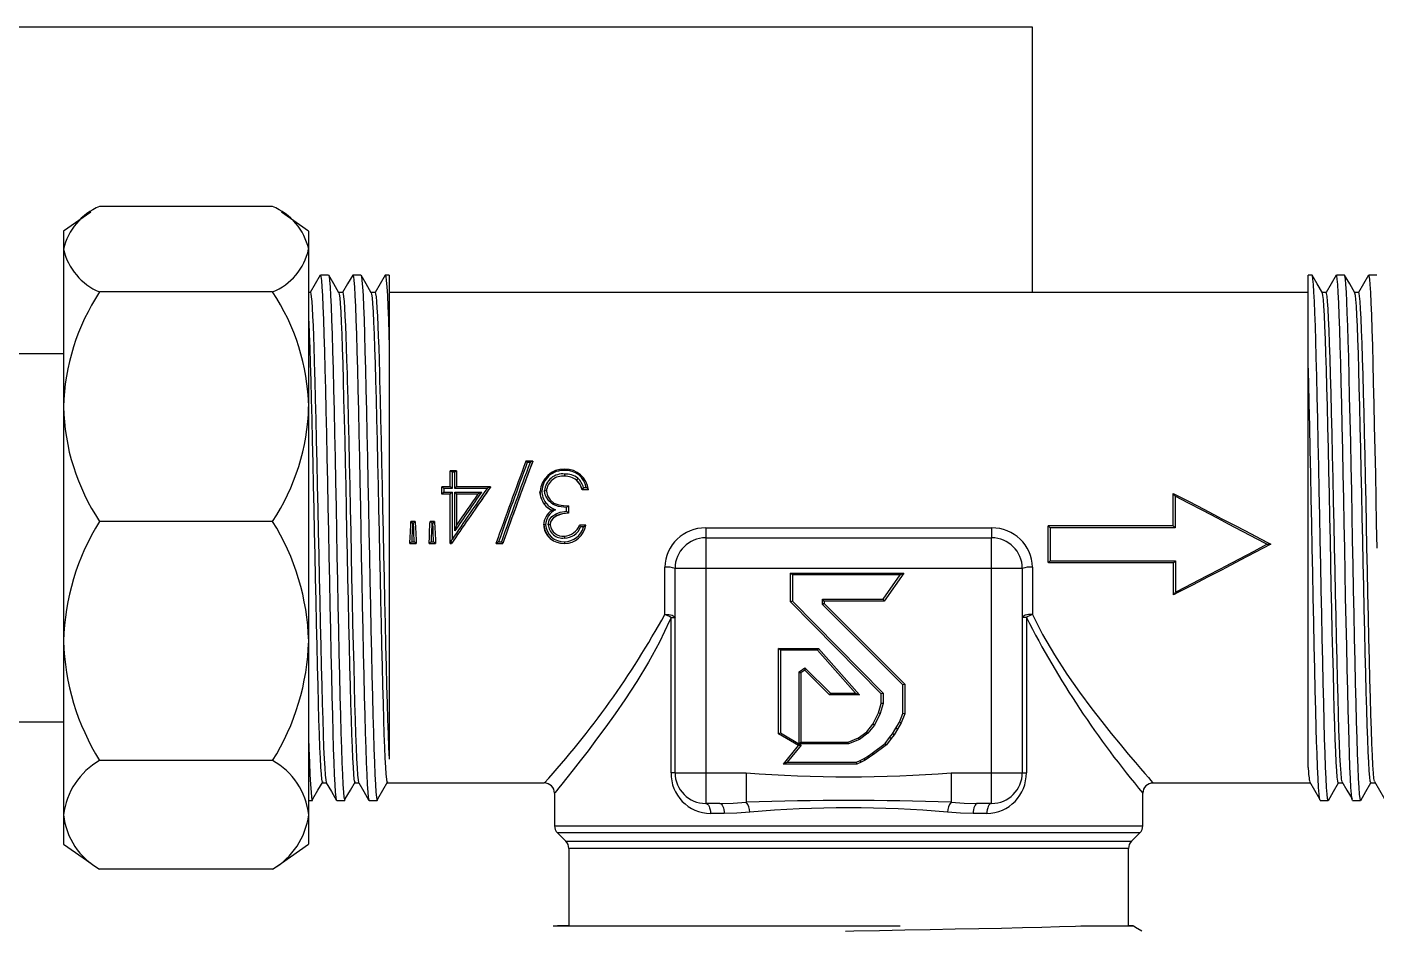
# Model space of a CAD drawing. Header units: millimetres. Extents: x 75 to 2075, y 25 to 1460.
# Drawn here: x 488.7 to 583.2, y 1106.3 to 1169.2 of the extents above; entities that cross this region are included whole.
import ezdxf

# ---------------------------------------------------------------- set-up
doc = ezdxf.new("R2010")
doc.units = ezdxf.units.MM
doc.header["$LTSCALE"] = 5

msp = doc.modelspace()

# ---------------------------------------------------------------- linework, layer by layer
at = {"color": 7, "linetype": 'Continuous', "lineweight": 25}
for p, q in [((559.06, 1169.15), (417.632, 1169.15)), ((559.06, 1150.579), (559.06, 1169.15)), ((505.916, 1156.602), (493.818, 1156.602)), ((493.205, 1156.201), (491.295, 1154.865)), ((508.438, 1154.865), (506.529, 1156.201)), ((491.295, 1154.865), (491.295, 1153.613)), ((508.438, 1154.865), (508.438, 1153.613)), ((491.295, 1153.613), (491.295, 1142.602)), ((508.438, 1153.613), (508.438, 1142.602)), ((509.827, 1151.806), (509.26, 1151.806)), ((512.095, 1151.806), (511.528, 1151.806)), ((514.067, 1151.806), (513.796, 1151.806)), ((514.067, 1151.801), (514.067, 1146.887)), ((578.61, 1151.806), (578.34, 1151.806)), ((578.34, 1145.948), (578.34, 1151.804)), ((580.878, 1151.806), (580.311, 1151.806)), ((583.146, 1151.806), (582.579, 1151.806)), ((505.916, 1150.625), (493.818, 1150.625)), ((508.551, 1150.579), (508.438, 1150.579)), ((510.819, 1150.579), (510.542, 1150.579)), ((513.087, 1150.579), (512.81, 1150.579)), ((578.34, 1150.579), (514.067, 1150.579)), ((579.603, 1150.579), (579.325, 1150.579)), ((581.871, 1150.579), (581.593, 1150.579)), ((491.295, 1146.293), (432.632, 1146.293)), ((514.067, 1146.887), (514.067, 1117.954)), ((578.34, 1117.386), (578.34, 1145.948)), ((491.295, 1142.602), (491.295, 1126.221)), ((508.438, 1142.602), (508.438, 1126.221)), ((524.094, 1138.791), (523.636, 1138.791)), ((523.921, 1138.702), (523.721, 1138.702)), ((524.104, 1138.785), (524.104, 1138.78)), ((518.334, 1136.989), (518.334, 1138.11)), ((518.778, 1138.115), (518.339, 1138.115)), ((518.463, 1138.02), (518.463, 1136.889)), ((518.655, 1138.02), (518.463, 1138.02)), ((518.655, 1136.889), (518.655, 1138.02)), ((518.783, 1138.11), (518.783, 1136.989)), ((526.338, 1137.738), (526.338, 1137.735)), ((517.757, 1136.485), (517.757, 1136.989)), ((518.338, 1136.992), (517.761, 1136.992)), ((517.886, 1136.889), (517.886, 1136.636)), ((518.463, 1136.889), (517.886, 1136.889)), ((520.911, 1136.889), (518.655, 1136.889)), ((521.149, 1136.992), (518.78, 1136.992)), ((521.155, 1136.989), (521.155, 1136.986)), ((527.174, 1137.476), (527.174, 1137.473)), ((528.014, 1136.8), (527.565, 1136.8)), ((527.565, 1136.8), (527.565, 1136.798)), ((528.014, 1136.798), (527.565, 1136.798)), ((527.66, 1136.953), (527.855, 1136.953)), ((528.014, 1136.8), (528.014, 1136.798)), ((517.757, 1136.485), (517.757, 1136.485)), ((518.334, 1136.485), (517.757, 1136.485)), ((517.757, 1136.485), (517.757, 1136.483)), ((518.334, 1136.483), (517.757, 1136.483)), ((517.886, 1136.636), (518.463, 1136.636)), ((518.334, 1133.037), (518.334, 1136.485)), ((518.463, 1136.636), (518.463, 1133.318)), ((518.655, 1133.917), (518.655, 1136.636)), ((518.655, 1136.636), (520.518, 1136.636)), ((518.783, 1136.485), (518.783, 1134.328)), ((520.274, 1136.485), (518.783, 1136.485)), ((520.274, 1136.483), (518.783, 1136.483)), ((524.616, 1136.664), (524.616, 1136.661)), ((524.915, 1135.787), (524.915, 1135.785)), ((525.065, 1136.706), (525.065, 1136.703)), ((568.9, 1134.267), (568.9, 1136.541)), ((569.029, 1136.354), (569.029, 1134.144)), ((526.475, 1135.29), (526.475, 1135.557)), ((526.604, 1135.661), (526.604, 1135.152)), ((526.604, 1135.152), (526.604, 1135.15)), ((505.916, 1134.579), (493.818, 1134.579)), ((515.894, 1134.576), (515.585, 1134.576)), ((515.772, 1134.455), (515.707, 1134.455)), ((517.241, 1134.576), (516.928, 1134.576)), ((517.119, 1134.455), (517.05, 1134.455)), ((524.873, 1134.337), (524.873, 1134.336)), ((525.322, 1134.335), (525.322, 1134.334)), ((527.821, 1134.32), (527.373, 1134.32)), ((527.655, 1134.197), (527.456, 1134.197)), ((527.822, 1134.32), (527.822, 1134.319)), ((536.203, 1134.122), (536.203, 1133.436)), ((536.203, 1134.122), (556.203, 1134.122)), ((556.203, 1134.122), (556.203, 1133.436)), ((560.165, 1131.704), (560.165, 1134.267)), ((568.901, 1134.267), (560.166, 1134.267)), ((560.294, 1134.144), (560.294, 1131.82)), ((569.029, 1134.144), (560.294, 1134.144)), ((515.514, 1133.037), (515.962, 1133.037)), ((515.532, 1133.432), (515.532, 1133.432)), ((515.648, 1133.164), (515.828, 1133.164)), ((515.945, 1133.432), (515.945, 1133.432)), ((516.86, 1133.037), (517.308, 1133.037)), ((516.877, 1133.432), (516.877, 1133.432)), ((516.994, 1133.164), (517.174, 1133.164)), ((517.292, 1133.432), (517.292, 1133.432)), ((518.699, 1133.436), (518.426, 1133.037)), ((518.699, 1133.436), (518.699, 1133.436)), ((521.54, 1133.038), (521.682, 1133.436)), ((521.54, 1133.037), (521.54, 1133.038)), ((521.54, 1133.037), (522.012, 1133.037)), ((521.682, 1133.436), (521.682, 1133.436)), ((521.722, 1133.164), (521.922, 1133.164)), ((522.012, 1133.037), (522.012, 1133.038)), ((522.155, 1133.436), (522.155, 1133.436)), ((536.203, 1133.436), (536.203, 1131.293)), ((536.203, 1133.436), (556.203, 1133.436)), ((556.203, 1131.293), (556.203, 1133.436)), ((574.856, 1133.436), (574.856, 1133.436)), ((574.856, 1133.436), (575.718, 1132.985)), ((575.718, 1132.984), (575.718, 1132.985)), ((533.346, 1128.082), (533.346, 1131.379)), ((534.06, 1117.007), (534.06, 1131.293)), ((536.203, 1131.293), (534.06, 1131.293)), ((536.203, 1131.293), (536.203, 1117.007)), ((556.203, 1131.293), (536.203, 1131.293)), ((556.203, 1117.007), (556.203, 1131.293)), ((558.346, 1131.293), (556.203, 1131.293)), ((558.346, 1131.293), (558.346, 1117.007)), ((559.06, 1131.379), (559.06, 1128.082)), ((560.167, 1131.704), (568.929, 1131.704)), ((560.294, 1131.82), (569.056, 1131.82)), ((568.927, 1129.447), (568.927, 1131.704)), ((569.056, 1131.82), (569.056, 1129.626)), ((542.14, 1128.948), (542.14, 1130.972)), ((542.269, 1130.843), (542.14, 1130.972)), ((542.14, 1130.972), (550.053, 1130.972)), ((542.269, 1130.843), (542.269, 1129.001)), ((549.805, 1130.843), (542.269, 1130.843)), ((548.608, 1129.141), (549.805, 1130.843)), ((550.053, 1130.972), (548.675, 1129.012)), ((549.805, 1130.843), (550.053, 1130.972)), ((542.269, 1129.001), (542.14, 1128.948)), ((548.477, 1122.528), (542.14, 1128.948)), ((542.269, 1129.001), (548.606, 1122.581)), ((544.362, 1129.141), (548.608, 1129.141)), ((544.362, 1128.782), (544.362, 1129.141)), ((544.491, 1129.012), (544.362, 1129.141)), ((544.491, 1128.835), (544.362, 1128.782)), ((549.998, 1123.147), (544.362, 1128.782)), ((544.491, 1129.012), (544.491, 1128.835)), ((548.675, 1129.012), (544.491, 1129.012)), ((544.491, 1128.835), (550.126, 1123.2)), ((548.608, 1129.141), (548.675, 1129.012)), ((533.778, 1117.007), (533.778, 1127.859)), ((533.778, 1127.859), (534.06, 1127.859)), ((558.629, 1127.859), (558.346, 1127.859)), ((558.629, 1127.859), (558.629, 1117.007)), ((491.295, 1126.221), (491.295, 1114.067)), ((508.438, 1126.221), (508.438, 1114.067)), ((541.297, 1119.73), (541.297, 1125.706)), ((541.425, 1125.578), (541.297, 1125.706)), ((541.297, 1125.706), (544.09, 1125.706)), ((541.425, 1125.578), (541.425, 1119.803)), ((544.032, 1125.578), (541.425, 1125.578)), ((544.032, 1125.578), (544.09, 1125.706)), ((546.684, 1122.574), (544.032, 1125.578)), ((544.09, 1125.706), (546.969, 1122.446)), ((542.74, 1124.072), (543.149, 1124.348)), ((542.74, 1119.026), (542.74, 1124.072)), ((542.74, 1124.072), (542.868, 1124.004)), ((543.133, 1124.182), (542.868, 1124.004)), ((542.868, 1124.004), (542.868, 1119.154)), ((543.149, 1124.348), (543.133, 1124.182)), ((544.869, 1122.446), (543.133, 1124.182)), ((543.149, 1124.348), (544.922, 1122.574)), ((544.922, 1122.574), (544.869, 1122.446)), ((544.922, 1122.574), (546.684, 1122.574)), ((546.684, 1122.574), (546.969, 1122.446)), ((548.606, 1122.581), (548.477, 1122.528)), ((548.606, 1122.581), (548.606, 1121.843)), ((550.126, 1123.2), (549.998, 1123.147)), ((549.998, 1121.145), (549.998, 1123.147)), ((550.126, 1123.2), (550.126, 1121.119)), ((546.969, 1122.446), (544.869, 1122.446)), ((548.288, 1121.202), (548.477, 1121.861)), ((548.606, 1121.843), (548.408, 1121.155)), ((548.477, 1121.861), (548.477, 1122.528)), ((548.606, 1121.843), (548.477, 1121.861)), ((547.89, 1120.41), (548.288, 1121.202)), ((548.408, 1121.155), (547.999, 1120.34)), ((548.408, 1121.155), (548.288, 1121.202)), ((549.75, 1120.551), (549.998, 1121.145)), ((550.126, 1121.119), (549.865, 1120.493)), ((550.126, 1121.119), (549.998, 1121.145)), ((432.632, 1120.579), (491.295, 1120.579)), ((541.297, 1119.73), (541.425, 1119.803)), ((542.683, 1118.902), (541.297, 1119.73)), ((541.425, 1119.803), (542.875, 1118.936)), ((546.886, 1119.443), (547.462, 1119.877)), ((547.553, 1119.784), (546.95, 1119.33)), ((547.462, 1119.877), (547.89, 1120.41)), ((547.553, 1119.784), (547.462, 1119.877)), ((547.999, 1120.34), (547.553, 1119.784)), ((547.999, 1120.34), (547.89, 1120.41)), ((549.07, 1119.471), (549.273, 1119.735)), ((549.273, 1119.735), (549.503, 1120.129)), ((549.38, 1119.663), (549.273, 1119.735)), ((549.614, 1120.064), (549.38, 1119.663)), ((549.503, 1120.129), (549.75, 1120.551)), ((549.614, 1120.064), (549.503, 1120.129)), ((549.865, 1120.493), (549.614, 1120.064)), ((549.865, 1120.493), (549.75, 1120.551)), ((541.645, 1117.608), (542.683, 1118.902)), ((542.875, 1118.936), (541.913, 1117.737)), ((542.683, 1118.902), (542.875, 1118.936)), ((542.74, 1119.026), (542.868, 1119.154)), ((546.2, 1119.026), (542.74, 1119.026)), ((542.868, 1119.154), (546.175, 1119.154)), ((546.175, 1119.154), (546.886, 1119.443)), ((546.2, 1119.026), (546.175, 1119.154)), ((546.95, 1119.33), (546.2, 1119.026)), ((546.95, 1119.33), (546.886, 1119.443)), ((547.855, 1118.38), (548.755, 1119.058)), ((548.847, 1118.966), (547.929, 1118.275)), ((548.755, 1119.058), (549.07, 1119.471)), ((548.847, 1118.966), (548.755, 1119.058)), ((549.172, 1119.392), (548.847, 1118.966)), ((549.172, 1119.392), (549.07, 1119.471)), ((549.38, 1119.663), (549.172, 1119.392)), ((505.916, 1117.863), (493.818, 1117.863)), ((514.06, 1117.965), (514.067, 1117.954)), ((546.749, 1117.737), (547.009, 1117.865)), ((547.009, 1117.865), (547.284, 1118.002)), ((547.066, 1117.75), (547.009, 1117.865)), ((547.349, 1117.89), (547.066, 1117.75)), ((547.284, 1118.002), (547.58, 1118.198)), ((547.349, 1117.89), (547.284, 1118.002)), ((547.652, 1118.091), (547.349, 1117.89)), ((547.58, 1118.198), (547.855, 1118.38)), ((547.652, 1118.091), (547.58, 1118.198)), ((547.929, 1118.275), (547.652, 1118.091)), ((547.929, 1118.275), (547.855, 1118.38)), ((534.06, 1117.007), (533.778, 1117.007)), ((534.06, 1117.007), (536.203, 1117.007)), ((536.203, 1117.007), (536.203, 1114.865)), ((536.203, 1117.007), (539.045, 1117.007)), ((539.045, 1117.007), (539.045, 1114.942)), ((541.645, 1117.608), (541.913, 1117.737)), ((546.779, 1117.608), (541.645, 1117.608)), ((541.913, 1117.737), (546.749, 1117.737)), ((546.779, 1117.608), (546.749, 1117.737)), ((547.066, 1117.75), (546.779, 1117.608)), ((553.362, 1117.007), (553.362, 1114.942)), ((553.362, 1117.007), (556.203, 1117.007)), ((556.203, 1114.865), (556.203, 1117.007)), ((556.203, 1117.007), (558.346, 1117.007)), ((558.346, 1117.007), (558.629, 1117.007)), ((509.402, 1116.293), (509.679, 1116.293)), ((511.67, 1116.293), (511.947, 1116.293)), ((513.938, 1116.293), (524.919, 1116.293)), ((567.487, 1116.293), (578.469, 1116.293)), ((580.453, 1116.293), (580.737, 1116.293)), ((582.721, 1116.293), (583.005, 1116.293)), ((508.438, 1115.07), (508.701, 1115.07)), ((510.402, 1115.07), (510.969, 1115.07)), ((512.67, 1115.07), (513.237, 1115.07)), ((525.632, 1115.58), (525.632, 1113.303)), ((566.775, 1113.303), (566.775, 1115.58)), ((579.17, 1115.07), (579.737, 1115.07)), ((581.438, 1115.07), (582.005, 1115.07)), ((491.295, 1114.067), (491.295, 1112.007)), ((508.438, 1114.067), (508.438, 1112.007)), ((537.195, 1114.865), (536.203, 1114.865)), ((537.498, 1114.15), (536.539, 1114.15)), ((555.868, 1114.15), (554.909, 1114.15)), ((556.203, 1114.865), (555.211, 1114.865)), ((525.632, 1113.303), (566.775, 1113.303)), ((525.841, 1112.798), (526.423, 1112.217)), ((566.565, 1112.798), (525.841, 1112.798)), ((526.423, 1112.217), (565.984, 1112.217)), ((565.984, 1112.217), (566.565, 1112.798)), ((491.295, 1112.007), (493.196, 1110.677)), ((506.538, 1110.677), (508.438, 1112.007)), ((526.632, 1111.712), (526.632, 1106.294)), ((565.775, 1111.712), (526.632, 1111.712)), ((565.775, 1106.294), (565.775, 1111.712)), ((505.916, 1110.27), (493.818, 1110.27)), ((526.632, 1106.294), (525.849, 1106.294))]:
    msp.add_line(p, q, dxfattribs=at)
at = {"color": 7, "linetype": 'Continuous', "lineweight": 25, "flags": 128}
for points in [[(509.249, 1151.796), (508.894, 1151.182), (508.545, 1150.579)], [(509.26, 1151.796), (509.265, 1151.804), (509.298, 1151.697), (509.333, 1151.423), (509.368, 1150.979), (509.404, 1150.37), (509.44, 1149.602), (509.475, 1148.688), (509.509, 1147.643), (509.542, 1146.486), (509.575, 1145.216), (509.609, 1143.82), (509.644, 1142.316), (509.68, 1140.72), (509.716, 1139.055), (509.751, 1137.344), (509.786, 1135.611), (509.819, 1133.882), (509.851, 1132.161), (509.885, 1130.427), (509.92, 1128.702), (509.956, 1127.01), (509.992, 1125.375), (510.027, 1123.821), (510.062, 1122.367), (510.095, 1121.03), (510.128, 1119.817), (510.161, 1118.712), (510.196, 1117.727), (510.232, 1116.882), (510.268, 1116.189), (510.303, 1115.659), (510.338, 1115.297), (510.372, 1115.103), (510.383, 1115.093)], [(510.548, 1150.569), (510.193, 1151.183), (509.838, 1151.797)], [(509.838, 1151.785), (509.865, 1151.697), (509.9, 1151.423), (509.935, 1150.979), (509.971, 1150.37), (510.007, 1149.602), (510.042, 1148.688), (510.076, 1147.643), (510.109, 1146.486), (510.142, 1145.216), (510.176, 1143.82), (510.211, 1142.316), (510.247, 1140.72), (510.283, 1139.055), (510.318, 1137.344), (510.353, 1135.611), (510.386, 1133.882), (510.418, 1132.161), (510.452, 1130.427), (510.487, 1128.702), (510.523, 1127.01), (510.559, 1125.375), (510.594, 1123.821), (510.629, 1122.367), (510.662, 1121.03), (510.695, 1119.817), (510.728, 1118.712), (510.763, 1117.727), (510.799, 1116.882), (510.835, 1116.189), (510.87, 1115.659), (510.905, 1115.297), (510.939, 1115.103), (510.971, 1115.074), (511, 1115.187)], [(511.517, 1151.796), (511.162, 1151.182), (510.813, 1150.579)], [(511.528, 1151.796), (511.533, 1151.804), (511.566, 1151.697), (511.601, 1151.423), (511.636, 1150.979), (511.672, 1150.37), (511.708, 1149.602), (511.743, 1148.688), (511.777, 1147.643), (511.81, 1146.486), (511.843, 1145.216), (511.877, 1143.82), (511.912, 1142.316), (511.948, 1140.72), (511.984, 1139.055), (512.019, 1137.344), (512.053, 1135.611), (512.087, 1133.882), (512.119, 1132.161), (512.153, 1130.427), (512.188, 1128.702), (512.224, 1127.01), (512.26, 1125.375), (512.295, 1123.821), (512.33, 1122.367), (512.363, 1121.03), (512.396, 1119.817), (512.429, 1118.712), (512.464, 1117.727), (512.5, 1116.882), (512.535, 1116.189), (512.571, 1115.659), (512.606, 1115.297), (512.64, 1115.103), (512.65, 1115.093)], [(512.816, 1150.569), (512.461, 1151.183), (512.106, 1151.797)], [(512.106, 1151.785), (512.133, 1151.697), (512.168, 1151.423), (512.203, 1150.979), (512.239, 1150.37), (512.275, 1149.602), (512.31, 1148.688), (512.344, 1147.643), (512.377, 1146.486), (512.41, 1145.216), (512.444, 1143.82), (512.479, 1142.316), (512.515, 1140.72), (512.551, 1139.055), (512.586, 1137.344), (512.62, 1135.611), (512.654, 1133.882), (512.686, 1132.161), (512.72, 1130.427), (512.755, 1128.702), (512.791, 1127.01), (512.826, 1125.375), (512.862, 1123.821), (512.897, 1122.367), (512.93, 1121.03), (512.963, 1119.817), (512.996, 1118.712), (513.031, 1117.727), (513.067, 1116.882), (513.102, 1116.189), (513.138, 1115.659), (513.173, 1115.297), (513.207, 1115.103), (513.239, 1115.074), (513.267, 1115.187)], [(513.784, 1151.796), (513.43, 1151.182), (513.081, 1150.579)], [(513.796, 1151.796), (513.801, 1151.804), (513.834, 1151.697), (513.868, 1151.423), (513.904, 1150.979), (513.94, 1150.37), (513.975, 1149.602), (514.011, 1148.688), (514.045, 1147.643), (514.067, 1146.887)], [(579.332, 1150.568), (578.977, 1151.182), (578.622, 1151.796)], [(579.737, 1115.076), (579.734, 1115.074), (579.701, 1115.208), (579.666, 1115.509), (579.631, 1115.979), (579.595, 1116.614), (579.559, 1117.406), (579.524, 1118.343), (579.49, 1119.407), (579.458, 1120.58), (579.425, 1121.872), (579.39, 1123.285), (579.355, 1124.806), (579.319, 1126.415), (579.283, 1128.089), (579.248, 1129.805), (579.214, 1131.538), (579.181, 1133.265), (579.148, 1134.988), (579.114, 1136.722), (579.079, 1138.443), (579.043, 1140.128), (579.007, 1141.751), (578.972, 1143.291), (578.937, 1144.727), (578.904, 1146.044), (578.903, 1146.08), (578.873, 1147.205), (578.841, 1148.236), (578.808, 1149.158), (578.775, 1149.956), (578.741, 1150.62), (578.707, 1151.14), (578.672, 1151.529), (578.638, 1151.749), (578.622, 1151.776)], [(580.3, 1151.797), (579.946, 1151.183), (579.597, 1150.579)], [(581.438, 1115.076), (581.435, 1115.074), (581.402, 1115.208), (581.367, 1115.509), (581.332, 1115.979), (581.296, 1116.614), (581.26, 1117.406), (581.225, 1118.343), (581.198, 1119.191), (581.171, 1120.11), (581.138, 1121.375), (581.104, 1122.77), (581.068, 1124.281), (581.032, 1125.891), (580.996, 1127.547), (580.96, 1129.252), (580.925, 1130.983), (580.892, 1132.714), (580.86, 1134.434), (580.826, 1136.167), (580.791, 1137.895), (580.756, 1139.594), (580.72, 1141.24), (580.684, 1142.808), (580.649, 1144.28), (580.615, 1145.636), (580.583, 1146.868), (580.55, 1147.991), (580.515, 1148.996), (580.48, 1149.865), (580.444, 1150.583), (580.408, 1151.14), (580.373, 1151.529), (580.339, 1151.749), (580.311, 1151.796)], [(581.599, 1150.568), (581.245, 1151.182), (580.89, 1151.796)], [(582.005, 1115.076), (582.002, 1115.074), (581.969, 1115.208), (581.934, 1115.509), (581.899, 1115.979), (581.863, 1116.614), (581.827, 1117.406), (581.792, 1118.343), (581.758, 1119.407), (581.725, 1120.58), (581.692, 1121.872), (581.658, 1123.285), (581.623, 1124.806), (581.587, 1126.415), (581.551, 1128.089), (581.516, 1129.805), (581.482, 1131.538), (581.449, 1133.265), (581.416, 1134.988), (581.382, 1136.722), (581.347, 1138.443), (581.311, 1140.128), (581.275, 1141.751), (581.24, 1143.291), (581.205, 1144.727), (581.172, 1146.044), (581.171, 1146.08), (581.14, 1147.205), (581.109, 1148.236), (581.076, 1149.158), (581.042, 1149.956), (581.009, 1150.62), (580.975, 1151.14), (580.94, 1151.529), (580.906, 1151.749), (580.89, 1151.776)], [(582.568, 1151.797), (582.214, 1151.183), (581.865, 1150.579)], [(583.16, 1132.714), (583.128, 1134.434), (583.094, 1136.167), (583.059, 1137.895), (583.023, 1139.594), (582.988, 1141.24), (582.952, 1142.808), (582.917, 1144.28), (582.883, 1145.636), (582.851, 1146.868), (582.818, 1147.991), (582.783, 1148.996), (582.747, 1149.865), (582.712, 1150.583), (582.676, 1151.14), (582.641, 1151.529), (582.607, 1151.749), (582.579, 1151.796)], [(508.551, 1150.57), (508.557, 1150.577), (508.586, 1150.493), (508.617, 1150.284), (508.648, 1149.956), (508.679, 1149.507), (508.711, 1148.941), (508.742, 1148.263), (508.771, 1147.54), (508.799, 1146.736), (508.826, 1145.861), (508.853, 1144.922), (508.866, 1144.428), (508.9, 1143.127), (508.935, 1141.722), (508.971, 1140.233), (509.007, 1138.679), (509.042, 1137.083), (509.077, 1135.466), (509.11, 1133.852), (509.143, 1132.246), (509.176, 1130.628), (509.211, 1129.019), (509.247, 1127.44), (509.283, 1125.914), (509.319, 1124.463), (509.353, 1123.106), (509.387, 1121.859), (509.419, 1120.727), (509.453, 1119.695), (509.487, 1118.777), (509.523, 1117.988), (509.559, 1117.341), (509.595, 1116.847), (509.63, 1116.509), (509.663, 1116.328), (509.673, 1116.32)], [(510.548, 1150.556), (510.574, 1150.477), (510.608, 1150.221), (510.644, 1149.807), (510.68, 1149.239), (510.715, 1148.522), (510.751, 1147.669), (510.785, 1146.694), (510.818, 1145.614), (510.85, 1144.428), (510.885, 1143.127), (510.92, 1141.722), (510.956, 1140.233), (510.991, 1138.679), (511.027, 1137.083), (511.061, 1135.466), (511.094, 1133.852), (511.127, 1132.246), (511.161, 1130.628), (511.196, 1129.019), (511.231, 1127.44), (511.267, 1125.914), (511.303, 1124.463), (511.338, 1123.106), (511.371, 1121.859), (511.403, 1120.727), (511.437, 1119.695), (511.472, 1118.777), (511.506, 1118.026), (511.54, 1117.403), (511.573, 1116.915), (511.607, 1116.567), (511.639, 1116.361), (511.67, 1116.293)], [(510.819, 1150.57), (510.825, 1150.577), (510.854, 1150.493), (510.885, 1150.284), (510.916, 1149.956), (510.947, 1149.507), (510.979, 1148.941), (511.01, 1148.263), (511.039, 1147.54), (511.067, 1146.736), (511.094, 1145.861), (511.12, 1144.922), (511.134, 1144.428), (511.168, 1143.127), (511.203, 1141.722), (511.239, 1140.233), (511.275, 1138.679), (511.31, 1137.083), (511.345, 1135.466), (511.378, 1133.852), (511.41, 1132.246), (511.444, 1130.628), (511.479, 1129.019), (511.515, 1127.44), (511.551, 1125.914), (511.586, 1124.463), (511.621, 1123.106), (511.655, 1121.859), (511.687, 1120.727), (511.721, 1119.695), (511.755, 1118.777), (511.791, 1117.988), (511.827, 1117.341), (511.862, 1116.847), (511.897, 1116.509), (511.931, 1116.328), (511.941, 1116.32)], [(512.816, 1150.556), (512.842, 1150.477), (512.876, 1150.221), (512.912, 1149.807), (512.947, 1149.239), (512.983, 1148.522), (513.018, 1147.669), (513.053, 1146.694), (513.086, 1145.614), (513.118, 1144.428), (513.152, 1143.127), (513.188, 1141.722), (513.223, 1140.233), (513.259, 1138.679), (513.295, 1137.083), (513.329, 1135.466), (513.362, 1133.852), (513.395, 1132.246), (513.429, 1130.628), (513.464, 1129.019), (513.499, 1127.44), (513.535, 1125.914), (513.571, 1124.463), (513.605, 1123.106), (513.639, 1121.859), (513.671, 1120.727), (513.705, 1119.695), (513.74, 1118.777), (513.773, 1118.026), (513.807, 1117.403), (513.841, 1116.915), (513.874, 1116.567), (513.907, 1116.361), (513.938, 1116.293)], [(513.087, 1150.57), (513.093, 1150.577), (513.122, 1150.493), (513.153, 1150.284), (513.184, 1149.956), (513.215, 1149.507), (513.247, 1148.941), (513.278, 1148.263), (513.307, 1147.54), (513.335, 1146.736), (513.362, 1145.861), (513.388, 1144.922), (513.402, 1144.428), (513.436, 1143.127), (513.471, 1141.722), (513.507, 1140.233), (513.543, 1138.679), (513.578, 1137.083), (513.613, 1135.466), (513.646, 1133.852), (513.678, 1132.246), (513.712, 1130.628), (513.747, 1129.019), (513.783, 1127.44), (513.819, 1125.914), (513.854, 1124.463), (513.889, 1123.106), (513.922, 1121.859), (513.955, 1120.727), (513.988, 1119.695), (514.023, 1118.777), (514.059, 1117.988), (514.06, 1117.965)], [(580.453, 1116.309), (580.443, 1116.301), (580.41, 1116.426), (580.375, 1116.707), (580.34, 1117.146), (580.304, 1117.738), (580.268, 1118.477), (580.233, 1119.351), (580.199, 1120.344), (580.166, 1121.439), (580.133, 1122.644), (580.099, 1123.964), (580.064, 1125.383), (580.028, 1126.884), (579.992, 1128.446), (579.957, 1130.047), (579.922, 1131.665), (579.889, 1133.276), (579.857, 1134.884), (579.823, 1136.502), (579.788, 1138.109), (579.752, 1139.681), (579.716, 1141.196), (579.681, 1142.633), (579.646, 1143.973), (579.613, 1145.202), (579.58, 1146.317), (579.547, 1147.332), (579.512, 1148.23), (579.476, 1148.998), (579.44, 1149.62), (579.405, 1150.09), (579.373, 1150.378), (579.343, 1150.539), (579.332, 1150.554)], [(580.698, 1116.41), (580.67, 1116.6), (580.635, 1116.988), (580.599, 1117.532), (580.563, 1118.225), (580.528, 1119.058), (580.493, 1120.014), (580.46, 1121.079), (580.428, 1122.246), (580.394, 1123.53), (580.359, 1124.919), (580.323, 1126.395), (580.287, 1127.94), (580.251, 1129.532), (580.217, 1131.147), (580.183, 1132.762), (580.151, 1134.367), (580.117, 1135.984), (580.082, 1137.597), (580.047, 1139.183), (580.011, 1140.718), (579.975, 1142.182), (579.94, 1143.555), (579.907, 1144.821), (579.874, 1145.97), (579.841, 1147.018), (579.806, 1147.956), (579.771, 1148.767), (579.735, 1149.437), (579.699, 1149.957), (579.664, 1150.32), (579.63, 1150.526), (579.603, 1150.569)], [(582.721, 1116.309), (582.711, 1116.301), (582.678, 1116.426), (582.643, 1116.707), (582.608, 1117.146), (582.572, 1117.738), (582.536, 1118.477), (582.501, 1119.351), (582.467, 1120.344), (582.434, 1121.439), (582.401, 1122.644), (582.367, 1123.964), (582.332, 1125.383), (582.296, 1126.884), (582.26, 1128.446), (582.225, 1130.047), (582.19, 1131.665), (582.157, 1133.276), (582.125, 1134.884), (582.091, 1136.502), (582.056, 1138.109), (582.02, 1139.681), (581.984, 1141.196), (581.948, 1142.633), (581.914, 1143.973), (581.881, 1145.202), (581.848, 1146.317), (581.814, 1147.332), (581.779, 1148.23), (581.744, 1148.998), (581.708, 1149.62), (581.672, 1150.09), (581.641, 1150.378), (581.611, 1150.539), (581.6, 1150.554)], [(582.966, 1116.41), (582.938, 1116.6), (582.902, 1116.988), (582.867, 1117.532), (582.831, 1118.225), (582.795, 1119.058), (582.761, 1120.014), (582.728, 1121.079), (582.695, 1122.246), (582.661, 1123.53), (582.626, 1124.919), (582.591, 1126.395), (582.555, 1127.94), (582.519, 1129.532), (582.485, 1131.147), (582.451, 1132.762), (582.419, 1134.367), (582.385, 1135.984), (582.35, 1137.597), (582.315, 1139.183), (582.279, 1140.718), (582.243, 1142.182), (582.208, 1143.555), (582.175, 1144.821), (582.142, 1145.97), (582.109, 1147.018), (582.074, 1147.956), (582.039, 1148.767), (582.003, 1149.437), (581.967, 1149.957), (581.932, 1150.32), (581.898, 1150.526), (581.871, 1150.569)], [(508.438, 1148.707), (508.448, 1148.522), (508.483, 1147.669), (508.517, 1146.694), (508.55, 1145.614), (508.583, 1144.428), (508.617, 1143.127), (508.652, 1141.722), (508.688, 1140.233), (508.724, 1138.679), (508.759, 1137.083), (508.793, 1135.466), (508.827, 1133.852), (508.859, 1132.246), (508.893, 1130.628), (508.928, 1129.019), (508.964, 1127.44), (508.999, 1125.914), (509.035, 1124.463), (509.07, 1123.106), (509.103, 1121.859), (509.136, 1120.727), (509.169, 1119.695), (509.204, 1118.777), (509.238, 1118.026), (509.272, 1117.403), (509.305, 1116.915), (509.339, 1116.567), (509.371, 1116.361), (509.402, 1116.293)], [(579.17, 1115.076), (579.167, 1115.074), (579.134, 1115.208), (579.099, 1115.509), (579.064, 1115.979), (579.028, 1116.614), (578.992, 1117.406), (578.957, 1118.343), (578.93, 1119.191), (578.903, 1120.11), (578.87, 1121.375), (578.836, 1122.77), (578.8, 1124.281), (578.764, 1125.891), (578.728, 1127.547), (578.692, 1129.252), (578.658, 1130.983), (578.624, 1132.714), (578.592, 1134.434), (578.558, 1136.167), (578.523, 1137.895), (578.488, 1139.594), (578.452, 1141.24), (578.416, 1142.808), (578.381, 1144.28), (578.348, 1145.636), (578.34, 1145.948)], [(523.721, 1138.702), (523.72, 1138.704), (523.686, 1138.747), (523.662, 1138.773), (523.645, 1138.787), (523.635, 1138.791), (523.631, 1138.785)], [(526.35, 1138.145), (526.349, 1138.19), (526.347, 1138.222), (526.347, 1138.237), (526.346, 1138.233)], [(526.475, 1135.557), (525.903, 1135.635), (525.533, 1135.774), (525.227, 1136.014), (525.014, 1136.344), (524.958, 1136.535), (524.936, 1136.733)], [(527.565, 1136.798), (527.419, 1137.164), (527.174, 1137.473)], [(524.915, 1135.785), (524.691, 1136.199), (524.616, 1136.661)], [(525.065, 1136.706), (525.065, 1136.706), (525.133, 1136.371), (525.322, 1136.08), (525.595, 1135.868), (525.932, 1135.743), (526.264, 1135.688), (526.604, 1135.661), (526.604, 1135.661)], [(568.9, 1136.541), (568.9, 1136.541), (570.019, 1135.963), (571.036, 1135.434), (572.054, 1134.903), (572.309, 1134.77), (572.818, 1134.504), (573.327, 1134.238), (574.344, 1133.704), (575.362, 1133.171), (575.718, 1132.984), (575.718, 1132.984)], [(575.441, 1132.981), (575.303, 1133.054), (574.285, 1133.591), (573.267, 1134.129), (572.758, 1134.397), (572.249, 1134.666), (571.995, 1134.8), (570.977, 1135.335), (569.959, 1135.868), (569.029, 1136.354)], [(525.193, 1134.348), (525.261, 1134.659), (525.447, 1134.917), (525.749, 1135.116), (526.029, 1135.218), (526.322, 1135.277), (526.475, 1135.29)], [(526.604, 1135.152), (526.604, 1135.152), (526.339, 1135.136), (526.065, 1135.082), (525.803, 1134.987), (525.535, 1134.813), (525.378, 1134.596), (525.324, 1134.382), (525.322, 1134.335), (525.322, 1134.335)], [(526.604, 1135.15), (526.185, 1135.11), (525.787, 1134.978), (525.596, 1134.863), (525.456, 1134.725), (525.356, 1134.541), (525.33, 1134.439), (525.322, 1134.334)], [(515.514, 1133.037), (515.514, 1133.037), (515.536, 1133.522), (515.549, 1133.807), (515.576, 1134.405), (515.584, 1134.576), (515.584, 1134.576)], [(515.707, 1134.455), (515.705, 1134.407), (515.677, 1133.804), (515.664, 1133.516), (515.648, 1133.164)], [(515.828, 1133.164), (515.827, 1133.201), (515.801, 1133.804), (515.788, 1134.092), (515.772, 1134.455)], [(515.896, 1134.576), (515.896, 1134.576), (515.917, 1134.093), (515.929, 1133.807), (515.955, 1133.209), (515.963, 1133.037), (515.963, 1133.037)], [(516.86, 1133.037), (516.86, 1133.037), (516.881, 1133.522), (516.894, 1133.807), (516.92, 1134.405), (516.927, 1134.576), (516.927, 1134.576)], [(517.05, 1134.455), (517.048, 1134.407), (517.022, 1133.804), (517.01, 1133.517), (516.994, 1133.164)], [(517.174, 1133.164), (517.173, 1133.201), (517.147, 1133.804), (517.134, 1134.092), (517.119, 1134.455)], [(517.242, 1134.576), (517.242, 1134.576), (517.263, 1134.093), (517.275, 1133.807), (517.301, 1133.209), (517.309, 1133.037), (517.309, 1133.037)], [(518.376, 1133.035), (518.386, 1133.069), (518.462, 1133.315), (518.463, 1133.318)], [(522.155, 1133.436), (522.084, 1133.237), (522.012, 1133.037), (522.012, 1133.037), (522.012, 1133.037)], [(526.327, 1133.551), (526.327, 1133.541), (526.326, 1133.513), (526.325, 1133.471), (526.324, 1133.422)], [(575.718, 1132.984), (575.718, 1132.984), (574.61, 1132.402), (573.593, 1131.868), (572.576, 1131.336), (572.322, 1131.203), (571.305, 1130.674), (570.288, 1130.147), (569.271, 1129.623), (568.927, 1129.447), (568.927, 1129.447)], [(569.056, 1129.626), (569.211, 1129.706), (570.228, 1130.235), (571.245, 1130.766), (572.262, 1131.3), (572.516, 1131.434), (573.533, 1131.97), (574.55, 1132.508), (575.441, 1132.981)], [(533.778, 1127.859), (533.677, 1127.623), (532.974, 1126.143), (532.206, 1124.743), (531.381, 1123.385), (530.545, 1122.109), (529.874, 1121.137), (529.22, 1120.222), (528.579, 1119.352), (527.974, 1118.551), (527.429, 1117.842), (526.938, 1117.213), (526.499, 1116.658), (526.139, 1116.208), (525.928, 1115.945), (525.77, 1115.75), (525.668, 1115.623), (525.632, 1115.579), (525.633, 1115.58)], [(533.346, 1128.082), (533.485, 1128.078), (533.619, 1128.065), (533.743, 1128.045), (533.851, 1128.017), (533.94, 1127.983), (534.006, 1127.944), (534.047, 1127.903), (534.06, 1127.859)], [(559.06, 1128.082), (558.921, 1128.078), (558.787, 1128.065), (558.664, 1128.045), (558.555, 1128.017), (558.466, 1127.983), (558.4, 1127.944), (558.36, 1127.903), (558.346, 1127.859)], [(559.06, 1128.082), (559.76, 1126.676), (560.587, 1125.247), (561.457, 1123.902), (562.343, 1122.644), (563.216, 1121.475), (563.904, 1120.587), (564.565, 1119.758), (565.186, 1118.998), (565.755, 1118.315), (566.259, 1117.719), (566.617, 1117.3), (566.92, 1116.947), (567.164, 1116.666), (567.343, 1116.461), (567.451, 1116.337), (567.487, 1116.295), (567.486, 1116.296)], [(508.438, 1119.442), (508.46, 1118.712), (508.495, 1117.727), (508.531, 1116.882), (508.567, 1116.189), (508.602, 1115.659), (508.637, 1115.297), (508.671, 1115.103), (508.704, 1115.074), (508.732, 1115.187)], [(508.732, 1115.177), (509.086, 1115.788), (509.441, 1116.399)], [(509.673, 1116.304), (510.028, 1115.69), (510.383, 1115.076)], [(510.999, 1115.177), (511.354, 1115.788), (511.709, 1116.399)], [(511.941, 1116.304), (512.296, 1115.69), (512.651, 1115.076)], [(513.267, 1115.177), (513.622, 1115.788), (513.976, 1116.399)], [(578.43, 1116.399), (578.785, 1115.788), (579.139, 1115.177)], [(579.756, 1115.076), (580.111, 1115.69), (580.459, 1116.293)], [(580.698, 1116.399), (581.053, 1115.788), (581.407, 1115.177)], [(582.024, 1115.076), (582.379, 1115.69), (582.727, 1116.293)], [(582.966, 1116.399), (583.32, 1115.788), (583.675, 1115.177)], [(536.203, 1114.865), (536.269, 1114.851), (536.332, 1114.81), (536.39, 1114.744), (536.441, 1114.655), (536.482, 1114.547), (536.513, 1114.424), (536.532, 1114.29), (536.539, 1114.15)], [(537.195, 1114.865), (538.114, 1114.886), (539.045, 1114.942)], [(537.195, 1114.865), (537.254, 1114.851), (537.311, 1114.81), (537.363, 1114.744), (537.409, 1114.655), (537.447, 1114.547), (537.475, 1114.424), (537.492, 1114.29), (537.498, 1114.15)], [(539.285, 1114.253), (538.386, 1114.179), (537.498, 1114.15)], [(554.909, 1114.15), (554.025, 1114.179), (553.122, 1114.253)], [(553.362, 1114.942), (554.29, 1114.886), (555.211, 1114.865)], [(555.211, 1114.865), (555.152, 1114.851), (555.096, 1114.81), (555.043, 1114.744), (554.997, 1114.655), (554.96, 1114.547), (554.932, 1114.424), (554.915, 1114.29), (554.909, 1114.15)], [(556.203, 1114.865), (556.138, 1114.851), (556.075, 1114.81), (556.017, 1114.744), (555.966, 1114.655), (555.924, 1114.547), (555.893, 1114.424), (555.874, 1114.29), (555.868, 1114.15)], [(493.197, 1110.679), (493.249, 1110.64), (493.818, 1110.27)], [(505.916, 1110.27), (506.478, 1110.635), (506.537, 1110.679)], [(525.54, 1106.294), (525.541, 1106.294), (525.663, 1106.294), (525.898, 1106.294), (526.246, 1106.294), (526.701, 1106.294), (527.267, 1106.294), (527.934, 1106.294), (528.706, 1106.294), (529.569, 1106.294), (530.529, 1106.294), (531.57, 1106.294), (532.697, 1106.294), (533.893, 1106.294), (535.166, 1106.294), (536.492, 1106.294), (537.879, 1106.294), (539.304, 1106.294), (540.774, 1106.294), (542.263, 1106.294), (543.781, 1106.294), (545.274, 1106.294), (546.776, 1106.294), (548.299, 1106.294), (549.814, 1106.294)], [(545.976, 1105.939), (546.565, 1105.949), (548.351, 1105.981), (550.141, 1106.014), (551.914, 1106.049), (553.644, 1106.083), (555.309, 1106.118), (556.887, 1106.152), (558.359, 1106.186), (559.71, 1106.218), (560.94, 1106.249), (562.062, 1106.282), (562.441, 1106.294)], [(562.441, 1106.294), (563.275, 1106.294), (564.014, 1106.294), (564.645, 1106.294), (565.173, 1106.294), (565.588, 1106.294), (565.893, 1106.294), (566.081, 1106.294), (566.136, 1106.294)], [(566.086, 1106.294), (565.961, 1106.294), (565.775, 1106.294)], [(566.708, 1105.939), (566.269, 1106.193), (566.088, 1106.298)]]:
    msp.add_lwpolyline(points, dxfattribs=at)
at = {"color": 7, "linetype": 'Continuous', "lineweight": 25}
for centre, radius, start, end in [((495.441, 1152.673), 4.251, 112.45093, 167.22235), ((504.285, 1152.667), 4.26, 12.84134, 67.48538), ((495.427, 1154.542), 4.235, 192.66384, 247.66288), ((504.314, 1154.536), 4.226, 292.27978, 347.39349), ((506.548, 1142.215), 15.257, 146.54972, 178.54697), ((493.435, 1142.293), 15.007, 1.17891, 33.7244), ((506.299, 1142.911), 15.007, 181.17891, 213.7244), ((493.186, 1142.989), 15.257, 326.54972, 358.54697), ((884.904, 1004.073), 385.572, 159.55052, 160.45938), ((889.221, 1003.621), 389.662, 159.71683, 160.58255), ((895.065, 1001.583), 395.664, 159.72339, 160.57599), ((886.047, 1003.718), 386.322, 159.53645, 160.44288), ((850.483, 1016.86), 348.409, 159.51591, 160.45211), ((524.13, 1138.485), 0.301, 94.99615, 133.95233), ((518.267, 1137.876), 0.244, 36.32139, 73.84896), ((518.851, 1137.876), 0.244, 106.15104, 143.67861), ((526.278, 1136.57), 1.664, 87.64987, 176.78167), ((526.253, 1136.639), 1.509, 86.3233, 178.01758), ((526.206, 1136.629), 1.274, 83.96028, 175.31309), ((526.192, 1136.618), 1.13, 82.54049, 175.52908), ((526.193, 1136.613), 1.131, 82.60358, 175.42585), ((543.095, 1137.611), 16.757, 179.02711, 179.5661), ((526.359, 1136.343), 1.395, 54.26995, 90.84189), ((526.385, 1136.423), 1.312, 53.07784, 92.05509), ((526.392, 1136.48), 1.417, 52.28607, 92.09728), ((526.397, 1136.605), 1.628, 6.87904, 91.79347), ((526.414, 1136.68), 1.466, 10.72461, 92.50936), ((517.608, 1136.665), 0.357, 38.87183, 65.26658), ((518.12, 1136.596), 0.451, 40.46986, 61.09223), ((867.012, 897.002), 421.107, 145.27372, 145.86275), ((518.998, 1136.596), 0.451, 118.90777, 139.53014), ((869.679, 893.473), 425.169, 145.05772, 145.63978), ((883.466, 883.741), 442.044, 145.04752, 145.60707), ((521.289, 1136.314), 0.689, 101.2597, 123.35431), ((524.964, 1136.543), 0.192, 58.02958, 98.0436), ((527.508, 1137.34), 0.361, 133.764, 157.90475), ((526.207, 1136.464), 1.399, 13.90881, 46.31428), ((526.294, 1136.555), 1.423, 16.2352, 47.31561), ((528.199, 1136.512), 0.696, 140.74277, 155.52139), ((527.474, 1136.394), 0.676, 36.92932, 55.6826), ((518.373, 1136.088), 0.733, 131.68861, 147.19863), ((518.95, 1136.088), 0.733, 131.68861, 147.19863), ((857.64, 903.601), 409.825, 145.346, 145.80675), ((518.167, 1136.088), 0.733, 32.80137, 48.31139), ((841.008, 913.319), 390.735, 145.16982, 145.55432), ((520.937, 1135.681), 1.043, 113.71802, 129.51854), ((524.719, 1136.499), 0.194, 82.28534, 121.80707), ((526.118, 1136.685), 1.502, 180.82502, 216.75593), ((526.05, 1136.68), 1.305, 179.50741, 217.52931), ((525.242, 1135.554), 0.401, 124.43138, 144.56232), ((526.087, 1136.727), 1.502, 218.74301, 245.20964), ((525.984, 1136.595), 1.341, 217.14911, 246.85218), ((526.2, 1136.836), 1.52, 218.74712, 251.26049), ((568.18, 1135.91), 0.958, 27.61508, 41.24457), ((526.125, 1134.303), 1.253, 122.24715, 178.452), ((526.248, 1134.269), 1.249, 115.42303, 176.29993), ((525.736, 1134.243), 1.154, 91.19355, 103.99405), ((526.929, 1135.129), 0.624, 121.39375, 136.62753), ((525.81, 1134.542), 1.001, 37.55196, 48.3698), ((507.889, 1125.773), 16.6, 147.96177, 178.45267), ((491.835, 1125.77), 16.61, 1.55634, 32.02922), ((514.643, 1133.496), 1.433, 42.05166, 48.94329), ((516.836, 1133.494), 1.434, 130.9998, 137.89357), ((515.986, 1133.494), 1.434, 42.10643, 49.0002), ((518.182, 1133.494), 1.434, 130.9998, 137.89357), ((537.991, 1128.092), 20.195, 162.01222, 163.23361), ((524.996, 1133.73), 0.62, 89.51209, 101.46154), ((526.269, 1134.435), 1.399, 184.02235, 272.6395), ((526.069, 1134.342), 1.196, 180.25829, 228.69837), ((526.266, 1134.43), 1.267, 183.62963, 272.92922), ((526.208, 1134.434), 1.019, 184.83909, 276.53746), ((525.194, 1133.726), 0.623, 78.15574, 90.05486), ((526.237, 1134.471), 0.925, 188.46204, 275.62061), ((526.34, 1134.611), 1.19, 269.23087, 339.6286), ((526.272, 1134.721), 1.171, 272.6971, 339.99942), ((526.32, 1134.543), 1.379, 270.46857, 345.47968), ((526.306, 1134.574), 1.537, 271.02396, 350.48524), ((526.329, 1134.548), 1.51, 270.17265, 351.28989), ((526.12, 1133.386), 1.563, 31.28439, 36.71599), ((534.968, 1124.434), 12.199, 125.86255, 126.83536), ((536.147, 1131.32), 2.802, 88.85963, 178.80209), ((556.259, 1131.32), 2.802, 1.2007, 91.13757), ((558.775, 1132.687), 2.105, 43.80238, 48.65096), ((567.51, 1132.687), 2.105, 43.80238, 48.65096), ((512.129, 1136.772), 5.04, 312.18705, 314.28695), ((519.349, 1136.766), 5.037, 225.65783, 227.75666), ((513.474, 1136.766), 5.037, 312.24334, 314.34217), ((520.695, 1136.766), 5.037, 225.65783, 227.75666), ((518.37, 1133.31), 0.275, 262.64866, 271.25729), ((518.382, 1133.461), 0.426, 269.14145, 275.88379), ((518.29, 1137.923), 5.868, 303.62884, 305.79824), ((525.99, 1135.979), 4.947, 214.67932, 216.48112), ((627.631, 1135.021), 101.317, 181.05015, 181.12169), ((536.203, 1131.293), 2.143, 90, 180), ((556.203, 1131.293), 2.143, 0, 90), ((575.508, 1138.456), 5.476, 269.3037, 272.1972), ((533.522, 1129.826), 1.562, 69.84621, 96.46825), ((558.884, 1129.826), 1.562, 83.53175, 110.15379), ((559.636, 1132.42), 0.89, 306.4619, 317.62611), ((568.339, 1132.48), 0.974, 307.24811, 317.3584), ((568.453, 1129.923), 0.672, 314.87636, 333.76127), ((479.713, 1157.52), 61.181, 317.6378, 331.23865), ((532.549, 1126.012), 2.218, 56.37303, 68.9452), ((559.857, 1126.012), 2.218, 111.0548, 123.62697), ((616.994, 1157.732), 65.565, 207.10484, 220.0085), ((507.928, 1126.681), 16.639, 181.5844, 212.00116), ((491.816, 1126.678), 16.629, 327.98874, 358.42569), ((496.372, 1113.43), 5.116, 119.94888, 172.85681), ((503.558, 1113.56), 4.907, 5.92201, 61.2723), ((536.593, 1116.965), 2.815, 179.13802, 268.90668), ((536.203, 1117.007), 2.143, 180, 270), ((546.203, 1206.175), 89.454, 265.41002, 274.58998), ((555.815, 1116.964), 2.814, 271.07043, 0.88487), ((556.203, 1117.007), 2.143, 270, 0), ((587.886, 1117.778), 9.554, 182.35034, 188.23408), ((524.924, 1115.586), 0.706, 359.42579, 90.39477), ((567.477, 1115.593), 0.698, 89.21876, 181.10329), ((546.203, 915.784), 199.286, 87.94144, 92.05856), ((496.176, 1114.573), 4.907, 185.92201, 241.2723), ((503.362, 1114.703), 5.116, 299.94888, 352.85681), ((538.201, 1114.261), 1.084, 359.5815, 38.88444), ((546.203, 1033.867), 80.684, 85.08105, 94.91895), ((554.206, 1114.261), 1.084, 141.11556, 180.4185), ((526.346, 1113.303), 0.714, 180, 225), ((566.06, 1113.303), 0.714, 315, 0), ((525.918, 1111.712), 0.714, 0, 45), ((566.489, 1111.712), 0.714, 135, 180)]:
    msp.add_arc(centre, radius, start, end, dxfattribs=at)

doc.saveas('drawing.dxf')
